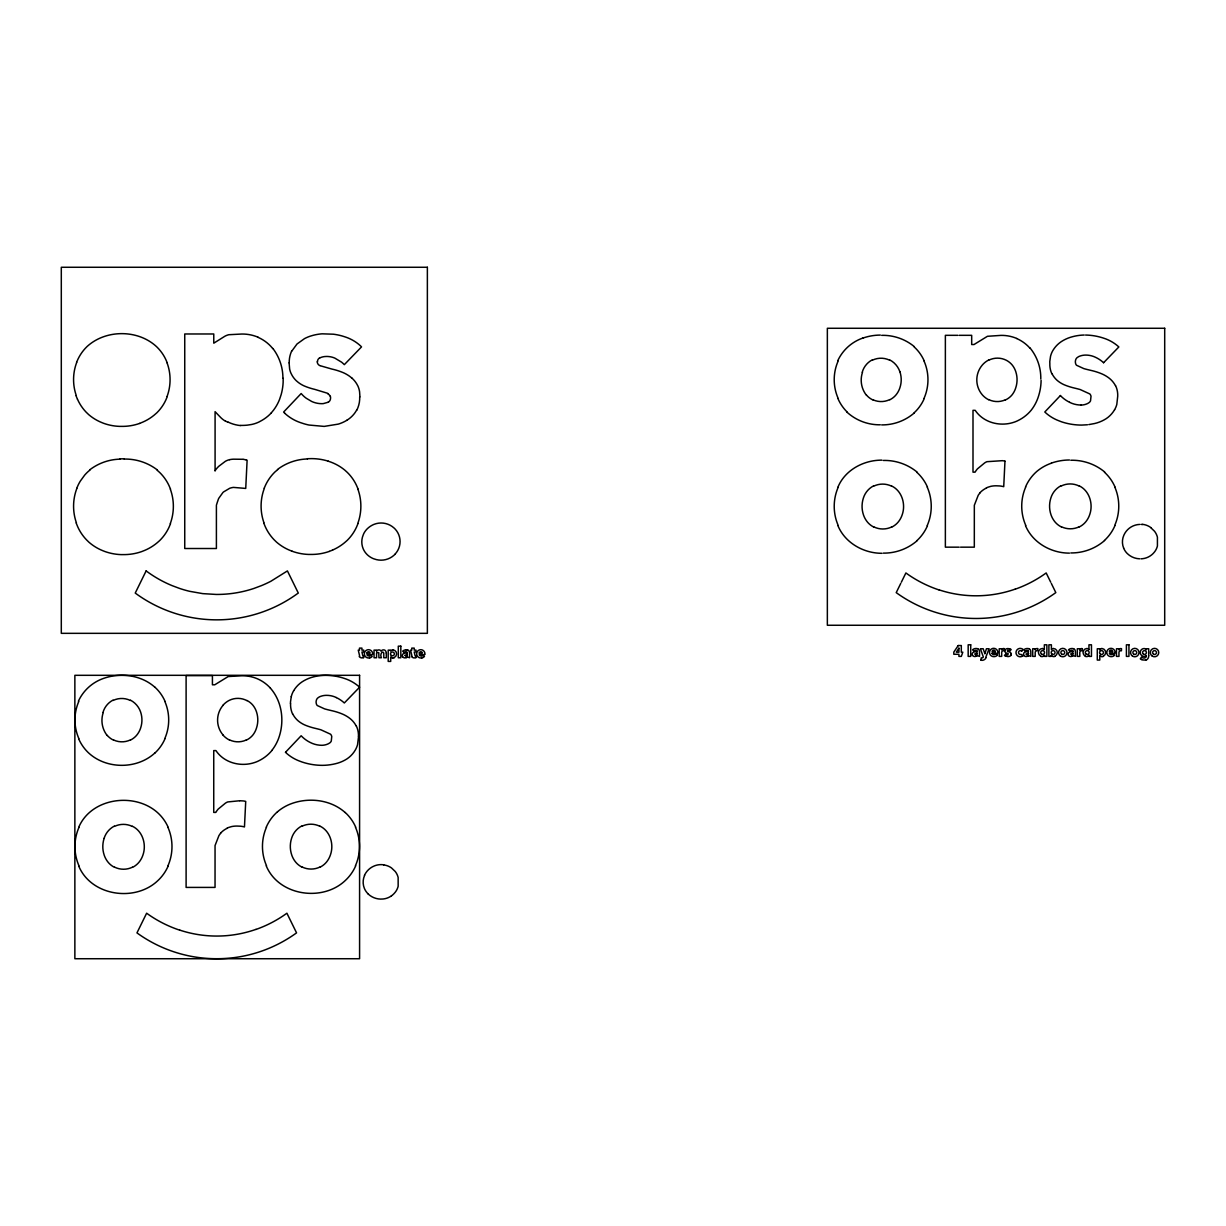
<?xml version="1.0" encoding="UTF-8"?>
<svg xmlns="http://www.w3.org/2000/svg" width="1226" height="1226" viewBox="0 0 1226 1226"><rect width="100%" height="100%" fill="white"/><g stroke="black" fill="none" stroke-linecap="round" stroke-linejoin="round"><path stroke-width="1.5" d="M289.106 362.881L289.642 369.011A21.118 21.118 0 0 0 290.96 373.21L292.064 375.325A24.152 24.152 0 0 0 296.355 380.796L298.316 382.435A29.148 29.148 0 0 0 304.217 385.945L306.331 386.803A66.848 66.848 0 0 0 314.776 389.378L327.265 393.178A8.735 8.735 0 0 1 328.124 393.638M358.559 736.458L357.548 744.657A22.114 22.114 0 0 1 355.341 749.96A26.757 26.757 0 0 1 346.943 758.909A36.519 36.519 0 0 1 335.296 763.767A56.059 56.059 0 0 1 322.392 765.346A64.089 64.089 0 0 1 302.086 762.02L299.665 761.131A41.929 41.929 0 0 1 285.474 752.32M359.923 396.856L359.586 391.784A22.175 22.175 0 0 0 357.931 386.083L356.766 383.953A24.995 24.995 0 0 0 352 378.175M404.657 655.466L407.001 654.423M974.547 654.102L976.892 653.06M1025.871 654.102L1028.216 653.06M1070.467 654.102L1072.811 653.06M1004.968 461.191L1003.726 486.676A24.213 24.213 0 0 0 999.696 485.956L996.278 485.803A26.098 26.098 0 0 0 990.899 486.308L987.987 487.197A15.003 15.003 0 0 0 986.424 487.917M1004.247 648.6L1004.14 650.807A2.621 2.621 0 0 0 1003.496 650.73A1.808 1.808 0 0 0 1001.673 652.462L1001.703 656.385L999.205 656.385L999.205 648.753L1001.611 648.753L1001.611 649.857A2.498 2.498 0 0 1 1002.47 648.906A2.176 2.176 0 0 1 1004.002 648.569M1037.763 648.6L1037.656 650.807A2.621 2.621 0 0 0 1037.012 650.73A1.808 1.808 0 0 0 1035.188 652.462L1035.219 656.385L1032.706 656.385L1032.706 648.753L1035.127 648.753L1035.127 649.857A2.498 2.498 0 0 1 1035.985 648.906A2.176 2.176 0 0 1 1037.518 648.569M1082.359 648.6L1082.252 650.807A2.621 2.621 0 0 0 1081.608 650.73A1.808 1.808 0 0 0 1079.784 652.462L1079.815 656.385L1077.302 656.385L1077.302 648.753L1079.723 648.753L1079.723 649.857M1121.529 648.6L1121.422 650.807A2.621 2.621 0 0 0 1120.779 650.73A1.808 1.808 0 0 0 1118.955 652.462L1118.986 656.385L1116.472 656.385L1116.472 648.753L1118.894 648.753L1118.894 649.857A2.498 2.498 0 0 1 1119.752 648.906A2.176 2.176 0 0 1 1120.993 648.554M980.953 659.894L981.229 657.78A2.667 2.667 0 0 0 982.041 657.918L982.884 657.657A2.253 2.253 0 0 0 983.313 656.891L980.386 648.753L983.175 648.753L984.876 653.657M1011.006 654.531L1011.021 654.377A3.142 3.142 0 0 0 1011.036 653.887M216.45 505.035L217.431 501.955M291.267 696.613L290.516 701.808A33.976 33.976 0 0 0 290.455 703.678M984.922 653.657L986.44 648.753L989.106 648.753L985.689 657.534M217.554 501.603L218.121 499.932A11.141 11.141 0 0 1 218.749 498.338L222.902 492.53A16.275 16.275 0 0 1 223.607 491.902L229.722 488.27A18.88 18.88 0 0 1 233.43 487.396L245.736 488.423L247.116 460.24L246.15 459.919M167.303 396.519L165.847 399.983A43.753 43.753 0 0 1 156.943 412.702L155.84 413.683A47.737 47.737 0 0 1 142.706 422.142L139.519 423.43M170.506 523.732L169.004 527.318A45.255 45.255 0 0 1 159.778 540.467L158.644 541.494A49.362 49.362 0 0 1 145.051 550.244L141.772 551.562A53.883 53.883 0 0 1 125.282 554.596L121.022 554.612A54.082 54.082 0 0 1 104.884 551.516L102.632 550.627A48.473 48.473 0 0 1 89.023 542.29L86.586 539.915A46.159 46.159 0 0 1 77.636 526.613L76.165 522.996M358.007 523.563L356.505 527.134A45.239 45.239 0 0 1 347.295 540.298L346.161 541.31A49.347 49.347 0 0 1 332.568 550.06M76.594 362.298L77.989 359.126A43.554 43.554 0 0 1 87.107 346.498C105.972 329.227 138.339 329.319 156.913 347.004A43.109 43.109 0 0 1 165.832 359.57L167.303 362.988M76.702 488.346L78.265 484.837A47.538 47.538 0 0 1 80.303 481.128L84.609 475.198A43.002 43.002 0 0 1 87.613 472.056L90.157 469.819M264.218 488.178L265.659 484.898A45.01 45.01 0 0 1 275.084 471.841L277.674 469.65M78.725 827.289C91.368 797.605 134.722 791.996 157.648 812.7A43.293 43.293 0 0 1 168.177 827.305M837.986 487.029C845.143 469.849 863.855 459.995 881.969 460.148M900.758 583.407L896.221 592.633A136.04 136.04 0 0 0 1055.816 592.602L1051.31 583.407M901.355 582.181L905.891 572.956A121.313 121.313 0 0 0 939.024 589.936M291.665 351.28L297.014 344L304.508 338.621A38.573 38.573 0 0 1 310.393 336.123L313.151 335.311A51.124 51.124 0 0 1 322.07 333.824L333.457 334.208A61.223 61.223 0 0 1 342.59 336.108L345.793 337.135A41.592 41.592 0 0 1 360.567 345.901L361.517 346.897L344.337 364.643L343.357 363.724A27.493 27.493 0 0 0 341.564 362.16L334.913 358.161A20.566 20.566 0 0 0 333.671 357.67L333.12 357.471A20.566 20.566 0 0 0 328.261 356.521L327.219 356.459A20.965 20.965 0 0 0 326.637 356.459L324.967 356.536A16.045 16.045 0 0 0 323.051 356.827L322.239 357.027A14.804 14.804 0 0 0 321.135 357.379L320.66 357.563A13.532 13.532 0 0 0 319.986 357.854L319.863 357.915M356.613 410.204L355.05 412.656A27.692 27.692 0 0 1 348.521 419.185L346.82 420.288M1021.58 651.221L1023.036 649.535M271.329 412.825L273.628 410.036A44.734 44.734 0 0 0 279.559 399.4L281.168 394.557A54.879 54.879 0 0 0 283.129 382.497L283.175 378.344M285.535 752.243L301.152 735.769A31.462 31.462 0 0 0 310.347 742.527A25.761 25.761 0 0 0 321.886 745.301A15.34 15.34 0 0 0 328.583 743.646L330.039 742.711A5.256 5.256 0 0 0 331.265 741.086L331.756 736.596A5.471 5.471 0 0 0 330.606 734.236L320.936 729.807A127.121 127.121 0 0 0 316.155 728.566L315.082 728.305A65.714 65.714 0 0 1 306.255 725.577A27.937 27.937 0 0 1 297.918 720.658A22.942 22.942 0 0 1 292.677 713.854M1060.429 395.523L1044.797 411.997A41.929 41.929 0 0 0 1058.942 420.809L1061.364 421.759A64.089 64.089 0 0 0 1081.654 425.085L1087.477 424.763M1103.569 362.743L1118.848 346.943A40.719 40.719 0 0 0 1103.461 338.1A59.813 59.813 0 0 0 1085.562 335.05M394.925 554.367L393.791 555.439A19.509 19.509 0 0 1 374.191 558.933L373.256 558.612A19.984 19.984 0 0 1 367.371 554.811L366.85 554.275A18.053 18.053 0 0 1 363.831 550.137L363.141 548.696A17.777 17.777 0 0 1 363.233 534.904L363.815 533.494A18.742 18.742 0 0 1 366.911 529.157L367.371 528.697A20.535 20.535 0 0 1 373.148 524.743L374.145 524.314A19.202 19.202 0 0 1 393.868 527.839L395.002 528.912A18.298 18.298 0 0 1 394.956 554.244M1007.511 650.454L1007.542 651.389A9.149 9.149 0 0 0 1008.6 651.696A5.762 5.762 0 0 1 1009.473 651.956A2.605 2.605 0 0 1 1010.852 653.06M154.859 753.009C136.684 769.683 105.666 769.438 87.92 752.274A42.987 42.987 0 0 1 78.633 738.726M391.446 895.838L392.136 895.317A19.463 19.463 0 0 0 394.098 893.539L395.232 892.237A15.8 15.8 0 0 0 398.159 886.229L398.144 877.479A15.8 15.8 0 0 0 395.232 871.487L391.446 867.885A17.149 17.149 0 0 0 383.707 864.928M328.108 402.143L328.001 402.189A14.13 14.13 0 0 1 327.526 402.419L323.403 403.584A13.042 13.042 0 0 1 322.744 403.645L321.886 403.676A24.259 24.259 0 0 1 311.741 401.5L306.27 398.266A28.029 28.029 0 0 1 302.148 394.603L301.167 393.531L283.635 412.028L284.585 412.963M332.583 550.076L329.288 551.394M229.66 459.673L229.553 459.689A14.543 14.543 0 0 0 225.293 461.359L218.918 466.186A22.574 22.574 0 0 0 215.056 470.753M1088.826 424.594L1094.557 423.537A36.519 36.519 0 0 0 1106.22 418.648A26.757 26.757 0 0 0 1114.587 409.699M1053.349 648.569L1052.981 648.631A2.452 2.452 0 0 0 1052.322 648.861A3.234 3.234 0 0 0 1051.418 649.565L1051.387 644.799L1048.889 644.799L1048.889 656.385L1051.188 656.385L1051.188 655.389M369.562 657.933L369.287 657.964A5.869 5.869 0 0 1 368.505 657.979A4.153 4.153 0 0 1 364.367 653.764A4.153 4.153 0 0 1 368.643 649.688A4.153 4.153 0 0 1 372.658 654.025M421.836 657.933L421.575 657.964A5.869 5.869 0 0 1 420.794 657.979A4.153 4.153 0 0 1 416.656 653.764A4.153 4.153 0 0 1 420.932 649.688A4.153 4.153 0 0 1 424.947 654.025M119.949 458.876L124.178 458.785M307.45 458.708L311.695 458.616A57.024 57.024 0 0 1 328.277 461.175M1141.023 558.826L1142.678 558.688A17.302 17.302 0 0 0 1151.475 555.01A19.478 19.478 0 0 0 1153.36 553.278L1154.494 551.976A15.8 15.8 0 0 0 1157.421 545.984L1157.421 537.233A15.8 15.8 0 0 0 1154.494 531.226L1150.816 527.701M957.843 335.326L945.369 335.326L945.369 547.164L959.161 547.164M959.207 335.326L971.682 335.326L971.682 344.537L974.011 344.537L987.451 336.292L1001.014 335.388A38.604 38.604 0 0 1 1016.737 338.453M960.525 547.164L974.318 547.164L974.333 505.281L978.21 495.304A38.481 38.481 0 0 1 979.911 492.99M366.926 653.06L370.16 653.06A1.624 1.624 0 0 0 366.957 653.06M419.215 653.06L422.449 653.06A1.624 1.624 0 0 0 419.246 653.06M992.095 653.259L997.627 653.259M1114.894 653.259L1109.361 653.259A1.854 1.854 0 0 0 1112.105 654.332M372.459 654.623L366.926 654.623A1.854 1.854 0 0 0 369.67 655.68M424.748 654.623L419.215 654.623A1.854 1.854 0 0 0 421.943 655.68M239.56 800.762L227.699 801.942A12.214 12.214 0 0 0 225.323 803.229L218.197 809.099A19.371 19.371 0 0 0 215.837 812.424L213.738 812.424L213.738 750.588L215.929 750.588C224.22 763.016 240.894 767.185 254.701 762.495A28.443 28.443 0 0 0 258.563 760.917A39.416 39.416 0 0 0 271.957 750.45M239.79 800.762L242.993 800.915A13.44 13.44 0 0 1 245.721 801.421L244.464 826.937A24.213 24.213 0 0 0 240.434 826.201L237.016 826.063A26.098 26.098 0 0 0 231.622 826.569L228.726 827.443A15.003 15.003 0 0 0 227.162 828.163M1069.47 553.125C1051.249 553.187 1032.66 542.827 1025.503 525.617M881.969 553.294C863.732 553.37 845.143 542.995 837.986 525.801M240.679 425.407L242.763 425.407A53.162 53.162 0 0 0 247.391 425.131L251.545 424.487A32.52 32.52 0 0 0 259.008 421.974L262.241 420.196A39.661 39.661 0 0 0 271.344 412.855M1141.023 524.391L1142.678 524.513M242.917 459.29L233.522 459.183A24.106 24.106 0 0 0 229.66 459.643M383.707 864.805L382.849 864.713A17.762 17.762 0 0 0 374.528 865.847A18.375 18.375 0 0 0 364.474 875.318M243.346 459.336L245.706 459.781M1086.987 648.569L1087.355 648.631A2.452 2.452 0 0 1 1088.014 648.861A3.234 3.234 0 0 1 1088.918 649.565M1042.391 648.569L1042.759 648.631A2.452 2.452 0 0 1 1043.418 648.861A3.234 3.234 0 0 1 1044.322 649.565L1044.353 644.799L1046.866 644.799L1046.866 656.385L1044.552 656.385L1044.552 655.389A2.421 2.421 0 0 1 1043.632 656.201M328.261 461.206L331.005 462.156A48.366 48.366 0 0 1 344.751 470.079L347.264 472.362A44.534 44.534 0 0 1 356.49 485.358L358.007 488.898M292.125 551.225L290.424 550.566A48.642 48.642 0 0 1 276.54 542.122L274.088 539.746A46.159 46.159 0 0 1 265.153 526.429L263.682 522.828M320.308 365.746L331.848 369.057A64.917 64.917 0 0 1 341.027 371.784L343.341 372.704A35.324 35.324 0 0 1 349.701 376.351L352 378.175M228.189 422.326L225.569 421.146M257.996 337.288L260.694 338.606A38.88 38.88 0 0 1 270.839 346.345L272.739 348.567M1079.125 485.803C1089.5 490.706 1093.393 504.039 1089.761 514.46A22.666 22.666 0 0 1 1085.807 521.755A19.616 19.616 0 0 1 1079.294 526.935M891.608 485.971C901.984 490.875 905.891 504.223 902.244 514.629A22.666 22.666 0 0 1 898.29 521.939A19.616 19.616 0 0 1 891.777 527.103M319.848 826.063C330.238 830.952 334.131 844.3 330.484 854.721A22.666 22.666 0 0 1 326.545 862.016A19.616 19.616 0 0 1 320.032 867.18M132.347 826.232C142.722 831.136 146.614 844.484 142.982 854.89A22.666 22.666 0 0 1 139.028 862.185A19.616 19.616 0 0 1 132.515 867.364M997.351 655.006L995.604 653.902A2.023 2.023 0 0 1 994.93 654.469M1072.658 650.654L1073.057 651.481M1028.062 650.654L1028.461 651.481M976.739 650.654L977.137 651.481M157.219 470.278L159.748 472.546A44.565 44.565 0 0 1 168.973 485.527L170.506 489.067M154.859 687.204C141.174 674.99 120.654 672.4 103.643 678.376A43.247 43.247 0 0 0 78.387 701.195M345.165 812.532C331.02 799.888 309.764 797.207 292.171 803.382A45.898 45.898 0 0 0 277.505 811.75M270.379 688.138C281.704 700.92 284.447 719.815 279.451 735.861A43.906 43.906 0 0 1 271.881 750.389M1023.036 655.649L1021.043 654.377A1.885 1.885 0 0 1 1018.729 653.412A1.885 1.885 0 0 1 1019.235 651.021A1.885 1.885 0 0 1 1021.672 651.129M1050.713 582.181L1046.176 572.956A121.267 121.267 0 0 1 1015.266 589.17M266.241 865.878C278.7 895.823 322.315 902.183 345.165 880.636A43.983 43.983 0 0 0 355.678 865.862M78.725 866.046C91.184 895.991 134.799 902.351 157.648 880.82A43.998 43.998 0 0 0 168.161 866.031M77.422 399.201L76.073 395.814M407.247 652.845L406.94 652.079A1.67 1.67 0 0 0 406.021 651.742A2.437 2.437 0 0 0 404.841 651.971A3.326 3.326 0 0 0 403.982 652.508L402.71 651.159A4.429 4.429 0 0 1 404.289 650.194A5.379 5.379 0 0 1 406.113 649.872M415.936 657.703L415.905 655.864A2.069 2.069 0 0 1 415.17 655.971L414.219 652.002L416.012 652.002L416.012 650.117L414.219 650.117L414.219 648.11L411.752 648.11L411.752 650.117L410.541 650.117L411.767 655.22A4.199 4.199 0 0 0 411.905 656.324M363.647 657.703L363.616 655.864A2.069 2.069 0 0 1 362.881 655.971L361.931 652.002L363.724 652.002L363.724 650.117L361.931 650.117L361.931 648.11L359.463 648.11L359.463 650.117L358.253 650.117L359.479 655.22A4.199 4.199 0 0 0 359.616 656.324M317.457 361.885L317.457 361.931A4.506 4.506 0 0 1 319.741 357.793M1148.701 655.665L1148.701 648.753L1146.325 648.753L1146.325 649.734A2.421 2.421 0 0 0 1145.253 648.83A3.402 3.402 0 0 0 1144.042 648.554A3.893 3.893 0 0 0 1140.257 652.431A3.893 3.893 0 0 0 1143.889 656.4A2.881 2.881 0 0 0 1146.233 655.496L1146.111 656.784A1.931 1.931 0 0 1 1145.712 657.458L1144.594 658.01A3.862 3.862 0 0 1 1142.77 657.795A3.709 3.709 0 0 1 1141.559 657.075L1140.303 658.868A5.747 5.747 0 0 0 1141.881 659.665M1099.661 649.688L1099.661 648.753L1097.285 648.753L1097.285 660.063L1099.783 660.063L1099.783 655.542A2.835 2.835 0 0 0 1101.959 656.554M1089.148 655.389L1089.148 656.385L1091.462 656.385L1091.462 644.799L1088.949 644.799L1088.949 649.565M386.297 653.029L386.297 657.749L383.784 657.749L383.784 653.581A3.908 3.908 0 0 0 383.738 652.952C382.543 650.01 379.462 654.715 381.424 657.749L378.911 657.749L378.803 652.676L376.888 652.447A1.946 1.946 0 0 0 376.581 653.443L376.566 657.749L374.037 657.749L374.037 650.117L376.474 650.117L376.474 651.175A2.667 2.667 0 0 1 379.186 649.949L379.554 649.979A2.329 2.329 0 0 1 381.087 651.205A2.927 2.927 0 0 1 382.068 650.255A2.513 2.513 0 0 1 382.91 649.949L383.11 649.918A3.877 3.877 0 0 1 383.891 649.918L384.397 650.01A2.161 2.161 0 0 1 384.826 650.178A3.295 3.295 0 0 1 386.221 653.014M216.404 505.618L216.404 548.512L184.743 548.512L184.743 333.978L213.768 333.978L213.768 343.188L224.864 336.246A16.076 16.076 0 0 1 228.833 334.713L241.752 334.039A40.305 40.305 0 0 1 258.027 337.196M215.086 470.769L215.086 411.675L220.649 417.468A22.466 22.466 0 0 0 225.477 421.177M164.82 701.395A46.389 46.389 0 0 1 164.774 738.619M165.004 738.726A42.496 42.496 0 0 1 154.89 753.055M78.878 738.619A46.358 46.358 0 0 1 78.816 701.395M154.89 687.158A41.791 41.791 0 0 1 165.02 701.303M130.462 700.169A20.735 20.735 0 0 1 140.607 711.984A25.041 25.041 0 0 1 140.653 727.953A21.884 21.884 0 0 1 136.852 735.018A18.942 18.942 0 0 1 130.569 740.014M113.144 700.444A19.693 19.693 0 0 1 130.324 700.444M102.969 712.49A20.091 20.091 0 0 1 112.991 700.123M107.152 735.508A24.474 24.474 0 0 1 103.229 712.567M113.712 740.243A18.911 18.911 0 0 1 107.275 735.401M130.492 739.86A19.662 19.662 0 0 1 113.788 740.075M270.41 688.123A37.899 37.899 0 0 0 257.445 678.806A38.604 38.604 0 0 0 241.752 675.725L228.189 676.553L214.734 684.798L212.42 684.798L212.42 675.587L186.107 675.587L186.107 887.409L215.04 887.409L215.056 845.542L218.948 835.565A38.481 38.481 0 0 1 220.649 833.251M220.557 833.174A21.409 21.409 0 0 1 227.208 828.255M246.104 740.243A18.742 18.742 0 0 0 252.801 735.11A21.807 21.807 0 0 0 256.495 728.045A25.731 25.731 0 0 0 256.541 712A21.041 21.041 0 0 0 252.801 705.103A19.264 19.264 0 0 0 247.039 700.521M246.043 740.09A19.463 19.463 0 0 1 229.507 739.876M229.431 740.029A20.765 20.765 0 0 1 223.04 735.11M223.101 735.064A22.911 22.911 0 0 1 223.101 705.241M223.04 705.195A20.765 20.765 0 0 1 229.431 700.276A19.478 19.478 0 0 1 246.978 700.644M336.307 697.579A31.34 31.34 0 0 1 344.322 702.973L359.586 687.204A40.719 40.719 0 0 0 344.184 678.361A59.829 59.829 0 0 0 325.61 675.296A48.948 48.948 0 0 0 313.304 676.936A37.255 37.255 0 0 0 301.994 681.917A27.585 27.585 0 0 0 293.688 690.682M336.322 697.548A22.283 22.283 0 0 0 326.637 695.341A17.179 17.179 0 0 0 319.404 696.858L317.672 698.054A4.965 4.965 0 0 0 316.431 700.031L316.155 701.241A7.479 7.479 0 0 0 316.124 702.59L316.339 703.801A4.705 4.705 0 0 0 317.258 705.517L324.538 708.858A106.371 106.371 0 0 0 327.771 709.731L331.556 710.636A63.951 63.951 0 0 1 341.15 713.532A34.175 34.175 0 0 1 349.916 718.436A23.815 23.815 0 0 1 356.184 725.93M356.306 725.869A22.466 22.466 0 0 1 358.452 736.443M292.539 713.93A22.405 22.405 0 0 1 290.577 703.678M291.282 696.613A21.409 21.409 0 0 1 293.673 690.682M167.977 827.397A48.013 48.013 0 0 1 167.916 865.924M79.016 865.924A47.967 47.967 0 0 1 78.954 827.397M114.493 826.401A20.382 20.382 0 0 1 132.255 826.401M104.103 838.354A20.658 20.658 0 0 1 114.34 826.094M104.118 838.369A26.62 26.62 0 0 0 104.287 855.396A22.65 22.65 0 0 0 108.409 862.598A19.585 19.585 0 0 0 114.585 867.364M132.439 867.196A20.367 20.367 0 0 1 114.662 867.196M355.479 827.213A48.013 48.013 0 0 1 355.433 865.755M266.532 865.755A47.983 47.983 0 0 1 266.471 827.213M266.272 827.136A43.707 43.707 0 0 1 277.49 811.735M345.211 812.486A43.262 43.262 0 0 1 355.693 827.121M302.01 826.232A20.367 20.367 0 0 1 319.771 826.232M301.857 825.926A20.658 20.658 0 0 0 291.619 838.186A26.589 26.589 0 0 0 291.803 855.212A22.681 22.681 0 0 0 295.926 862.414A19.585 19.585 0 0 0 302.102 867.18M319.955 867.027A20.367 20.367 0 0 1 302.178 867.027M391.462 895.838A17.149 17.149 0 0 1 383.707 898.919L382.849 899.01A18.697 18.697 0 0 1 368.076 893.907M368.106 893.877A16.781 16.781 0 0 1 364.383 888.421A16.382 16.382 0 0 1 364.612 875.379M179.762 930.182A121.313 121.313 0 0 1 146.63 913.217L136.96 932.894A136.04 136.04 0 0 0 296.554 932.863L286.899 913.217A121.267 121.267 0 0 1 256.004 929.431M255.973 929.369A118.171 118.171 0 0 1 179.778 930.12M1061.272 485.971A20.367 20.367 0 0 1 1079.033 485.971M1061.118 485.665A20.658 20.658 0 0 0 1050.881 497.925A26.589 26.589 0 0 0 1051.065 514.966A22.681 22.681 0 0 0 1055.188 522.153A19.585 19.585 0 0 0 1061.364 526.935M1079.217 526.766A20.367 20.367 0 0 1 1061.44 526.766M873.755 486.14A20.382 20.382 0 0 1 891.532 486.14M873.602 485.848A20.658 20.658 0 0 0 863.365 498.108A26.62 26.62 0 0 0 863.548 515.135A22.65 22.65 0 0 0 867.671 522.337A19.585 19.585 0 0 0 873.862 527.103M891.7 526.95A20.367 20.367 0 0 1 873.939 526.95M1005.366 399.983A18.742 18.742 0 0 0 1012.078 394.849A21.807 21.807 0 0 0 1015.756 387.784A25.731 25.731 0 0 0 1015.802 371.739A21.041 21.041 0 0 0 1012.063 364.842A19.264 19.264 0 0 0 1006.301 360.26A19.478 19.478 0 0 0 988.769 360.183M1005.305 399.829A19.463 19.463 0 0 1 988.769 399.615M988.692 399.768A20.765 20.765 0 0 1 982.317 394.849A22.911 22.911 0 0 1 982.363 364.98A20.765 20.765 0 0 1 988.692 360.015M899.899 371.723A25.041 25.041 0 0 1 899.915 387.707A21.884 21.884 0 0 1 896.129 394.757A18.942 18.942 0 0 1 889.831 399.753M889.724 359.908A20.735 20.735 0 0 1 899.884 371.739M872.422 360.183A19.693 19.693 0 0 1 889.586 360.183M862.23 372.229A20.091 20.091 0 0 1 872.253 359.862M866.414 395.247A24.474 24.474 0 0 1 862.491 372.306M872.989 399.983A18.911 18.911 0 0 1 866.537 395.155M889.754 399.599A19.662 19.662 0 0 1 873.05 399.814M167.134 363.049A48.55 48.55 0 0 1 167.088 396.427M139.534 423.46A52.105 52.105 0 0 1 123.581 426.372L119.458 426.372A52.289 52.289 0 0 1 103.582 423.292L101.942 422.633A47.032 47.032 0 0 1 88.686 414.618L86.142 412.166A44.626 44.626 0 0 1 77.514 399.293M76.334 395.722A48.504 48.504 0 0 1 76.732 362.36M170.322 489.143A50.22 50.22 0 0 1 170.276 523.655M76.426 522.904A50.143 50.143 0 0 1 76.855 488.408M90.004 469.635A51.89 51.89 0 0 1 119.949 459.152M124.178 459.06A52.718 52.718 0 0 1 157.418 470.018M272.877 348.46A48.917 48.917 0 0 1 282.915 378.344M240.648 425.591A36.979 36.979 0 0 1 228.251 422.173M319.894 365.624A4.368 4.368 0 0 1 317.243 361.946M359.708 396.979A27.003 27.003 0 0 1 356.751 410.266M346.835 420.303A37.24 37.24 0 0 1 338.269 424.119L324.17 426.403L308.983 425.039A65.989 65.989 0 0 1 303.879 423.736L300.401 422.602A43.998 43.998 0 0 1 284.509 413.055M330.53 397.73A4.766 4.766 0 0 1 328.246 402.266M327.986 393.944A4.766 4.766 0 0 1 330.07 396.09M330.346 396.289A4.751 4.751 0 0 1 330.53 397.347M289.229 362.881A26.865 26.865 0 0 1 291.558 351.234M357.823 488.959A50.22 50.22 0 0 1 357.793 523.471M329.304 551.424A53.852 53.852 0 0 1 312.799 554.428L308.538 554.443A54.051 54.051 0 0 1 292.11 551.24M263.942 522.736A50.128 50.128 0 0 1 264.372 488.239M277.52 469.451A51.89 51.89 0 0 1 307.465 458.968M881.678 335.342A49.438 49.438 0 0 1 914.351 346.667M914.152 346.897A41.791 41.791 0 0 1 924.281 361.057M924.082 361.134A46.389 46.389 0 0 1 924.036 398.373M924.281 398.481A42.496 42.496 0 0 1 914.167 412.794M914.274 412.932A48.979 48.979 0 0 1 881.678 424.901M880.314 424.794A48.366 48.366 0 0 1 847.013 412.197M847.151 412.043A42.987 42.987 0 0 1 837.894 398.481M838.14 398.373A46.358 46.358 0 0 1 838.094 361.134M837.649 360.95A43.247 43.247 0 0 1 862.889 338.039M862.905 338.085A53.469 53.469 0 0 1 880.329 335.081M1029.84 347.724A47.615 47.615 0 0 1 1040.797 379.003M1016.706 338.545A37.899 37.899 0 0 1 1029.671 347.862M979.819 492.913A21.409 21.409 0 0 1 986.47 488.009M1004.983 461.16A13.44 13.44 0 0 0 1002.255 460.685L986.961 461.681A12.214 12.214 0 0 0 984.585 462.968L977.459 468.853A19.371 19.371 0 0 0 975.099 472.163L973 472.163L973 410.327L975.191 410.327C983.497 422.755 1000.171 426.924 1013.963 422.234A28.443 28.443 0 0 0 1017.825 420.656A39.416 39.416 0 0 0 1031.219 410.189A43.906 43.906 0 0 0 1038.683 395.646A53.837 53.837 0 0 0 1041.104 380.351M1070.834 460.256A51.155 51.155 0 0 1 1104.672 471.979M1104.473 472.225A43.262 43.262 0 0 1 1114.955 486.875M1114.756 486.952A48.013 48.013 0 0 1 1114.695 525.494M1114.955 525.602A43.983 43.983 0 0 1 1104.473 540.436M1104.58 540.559A50.68 50.68 0 0 1 1070.834 552.941M1025.794 525.494A47.983 47.983 0 0 1 1025.733 486.967M1025.549 486.875A43.707 43.707 0 0 1 1036.752 471.474A45.898 45.898 0 0 1 1051.448 463.167M1051.418 463.091A55.339 55.339 0 0 1 1069.47 459.995M1142.632 524.345A17.302 17.302 0 0 1 1150.816 527.548M1139.659 558.811A18.513 18.513 0 0 1 1127.368 553.631A16.781 16.781 0 0 1 1123.644 548.16M1123.66 548.145A16.382 16.382 0 0 1 1123.89 535.134A18.038 18.038 0 0 1 1139.659 524.421M1103.584 362.712A31.34 31.34 0 0 0 1095.569 357.333A22.283 22.283 0 0 0 1085.899 355.08A17.179 17.179 0 0 0 1078.665 356.597L1076.934 357.793A4.965 4.965 0 0 0 1075.692 359.77L1075.417 360.996A7.479 7.479 0 0 0 1075.386 362.329L1075.6 363.54A4.705 4.705 0 0 0 1076.52 365.256L1083.799 368.597A106.371 106.371 0 0 0 1087.033 369.47L1090.818 370.375A63.951 63.951 0 0 1 1100.412 373.286A34.175 34.175 0 0 1 1109.178 378.175A23.815 23.815 0 0 1 1115.461 385.669M1115.583 385.608A22.466 22.466 0 0 1 1117.714 396.197L1116.809 404.396A22.114 22.114 0 0 1 1114.618 409.699M1069.608 402.281A31.462 31.462 0 0 1 1060.383 395.554M1081.148 405.04A25.761 25.761 0 0 1 1069.593 402.327M1081.148 405.07A15.34 15.34 0 0 0 1087.845 403.4L1089.301 402.45A5.256 5.256 0 0 0 1090.527 400.825L1091.017 396.335A5.471 5.471 0 0 0 1089.883 393.975L1080.198 389.546A127.121 127.121 0 0 0 1075.417 388.305L1074.344 388.044A65.714 65.714 0 0 1 1065.517 385.316A27.937 27.937 0 0 1 1057.18 380.397A22.942 22.942 0 0 1 1051.954 373.593M1051.801 373.669A22.405 22.405 0 0 1 1049.839 363.417A33.976 33.976 0 0 1 1049.778 361.547L1050.529 356.352A21.409 21.409 0 0 1 1052.935 350.421A27.585 27.585 0 0 1 1061.256 341.656A37.255 37.255 0 0 1 1072.566 336.69A49.117 49.117 0 0 1 1084.198 335.035M1015.235 589.108A118.171 118.171 0 0 1 939.055 589.859M838.278 525.663A47.967 47.967 0 0 1 838.232 487.136M883.333 460.44A51.155 51.155 0 0 1 917.155 472.148M916.956 472.408A43.293 43.293 0 0 1 927.438 487.044M927.239 487.136A48.013 48.013 0 0 1 927.178 525.663M927.438 525.785A43.998 43.998 0 0 1 916.956 540.605M917.079 540.743A50.68 50.68 0 0 1 883.318 553.125M363.555 657.519A3.448 3.448 0 0 1 359.264 656.615M369.762 655.833A2.023 2.023 0 0 0 370.436 655.266L372.183 656.37A3.831 3.831 0 0 1 369.547 657.902M392.856 649.857A3.985 3.985 0 0 1 394.297 657.458M394.42 657.703A3.479 3.479 0 0 1 392.872 657.933M392.872 657.902A2.835 2.835 0 0 1 390.711 656.921L390.711 661.412L388.198 661.412L388.198 650.117L390.588 650.117L390.588 651.052A3.142 3.142 0 0 1 391.6 650.255A2.896 2.896 0 0 1 392.856 649.918M407.43 654.684A1.64 1.64 0 0 1 405.745 656.324M406.113 649.887A5.195 5.195 0 0 1 407.752 650.087M407.783 650.041A2.82 2.82 0 0 1 409.438 652.094A7.586 7.586 0 0 1 409.607 653.902L409.622 657.749L407.323 656.937A1.854 1.854 0 0 1 406.542 657.596M406.465 657.473A3.019 3.019 0 0 1 402.542 656.722M402.603 656.676A2.084 2.084 0 0 1 402.373 655.864A3.096 3.096 0 0 1 402.358 655.328L402.465 654.791A1.686 1.686 0 0 1 402.802 654.209A3.004 3.004 0 0 1 403.967 653.427A6.207 6.207 0 0 1 405.545 653.06A16.26 16.26 0 0 1 407.247 652.968M415.844 657.519A3.448 3.448 0 0 1 411.553 656.615M422.05 655.833A2.023 2.023 0 0 0 422.725 655.266L424.472 656.37A3.831 3.831 0 0 1 421.836 657.902M977.321 653.32A1.64 1.64 0 0 1 975.635 654.975M977.643 648.738A5.195 5.195 0 0 0 976.003 648.523A5.379 5.379 0 0 0 974.18 648.83A4.429 4.429 0 0 0 972.601 649.795L973.873 651.159A3.326 3.326 0 0 1 974.731 650.608A2.437 2.437 0 0 1 975.896 650.378A1.67 1.67 0 0 1 976.739 650.638M977.674 648.677A2.82 2.82 0 0 1 979.313 650.745A7.586 7.586 0 0 1 979.497 652.538L979.513 656.385L977.214 655.573A1.854 1.854 0 0 1 976.432 656.232M976.356 656.109A3.019 3.019 0 0 1 972.433 655.358M972.494 655.312A2.084 2.084 0 0 1 972.264 654.5A3.096 3.096 0 0 1 972.249 653.979L972.341 653.427A1.686 1.686 0 0 1 972.693 652.845A3.004 3.004 0 0 1 973.858 652.079A6.207 6.207 0 0 1 975.436 651.711A16.26 16.26 0 0 1 977.137 651.604M986.087 657.718A4.567 4.567 0 0 1 980.877 660.216M997.826 652.676A4.153 4.153 0 0 0 993.811 648.324A4.153 4.153 0 0 0 989.52 652.401A4.153 4.153 0 0 0 993.673 656.63A5.869 5.869 0 0 0 994.439 656.6L994.715 656.569A3.831 3.831 0 0 0 997.382 655.036M994.822 654.332A1.854 1.854 0 0 1 992.003 653.289M1009.749 648.784A3.663 3.663 0 0 1 1011.143 649.581L1009.749 651.006A2.82 2.82 0 0 0 1009.029 650.516A1.793 1.793 0 0 0 1007.496 650.439M1005.029 649.734A3.908 3.908 0 0 1 1009.626 649.014M1004.922 650.745A2.084 2.084 0 0 1 1005.182 649.903M1004.814 650.454A2.299 2.299 0 0 0 1006.331 653.044A5.946 5.946 0 0 0 1007.113 653.289A8.092 8.092 0 0 1 1008.17 653.596L1007.879 654.822A2.314 2.314 0 0 1 1006.684 654.577A2.835 2.835 0 0 1 1005.856 653.964L1004.446 655.45A3.893 3.893 0 0 0 1005.948 656.324M1010.944 655.45A4.138 4.138 0 0 1 1006.102 656.048M1010.822 653.305A2.1 2.1 0 0 1 1010.745 655.251M1023.051 655.665A4.199 4.199 0 0 1 1017.182 655.512A4.199 4.199 0 0 1 1017.197 649.642A4.199 4.199 0 0 1 1023.066 649.504M1028.645 653.32A1.64 1.64 0 0 1 1026.959 654.975M1028.966 648.738A5.195 5.195 0 0 0 1027.327 648.523A5.379 5.379 0 0 0 1025.503 648.83A4.429 4.429 0 0 0 1023.925 649.795L1025.197 651.159A3.326 3.326 0 0 1 1026.055 650.608A2.437 2.437 0 0 1 1027.219 650.378A1.67 1.67 0 0 1 1028.062 650.638M1028.982 648.677A2.82 2.82 0 0 1 1030.637 650.745A7.586 7.586 0 0 1 1030.821 652.538L1030.836 656.385L1028.537 655.573A1.854 1.854 0 0 1 1027.756 656.232M1027.679 656.109A3.019 3.019 0 0 1 1023.756 655.358M1023.817 655.312A2.084 2.084 0 0 1 1023.572 654.5A3.096 3.096 0 0 1 1023.572 653.979L1023.664 653.427A1.686 1.686 0 0 1 1024.001 652.845A3.004 3.004 0 0 1 1025.181 652.079A6.207 6.207 0 0 1 1026.76 651.711A16.26 16.26 0 0 1 1028.461 651.604M1040.767 656.109A3.985 3.985 0 0 1 1042.391 648.493M1043.617 656.186A3.448 3.448 0 0 1 1040.659 656.324M1053.349 648.493A3.985 3.985 0 0 1 1054.973 656.109M1055.08 656.324A3.448 3.448 0 0 1 1052.123 656.186M1052.107 656.201A2.421 2.421 0 0 1 1051.218 655.389M1073.24 653.32A1.64 1.64 0 0 1 1071.555 654.975M1073.562 648.738A5.195 5.195 0 0 0 1071.922 648.523A5.379 5.379 0 0 0 1070.099 648.83A4.429 4.429 0 0 0 1068.52 649.795L1069.792 651.159A3.326 3.326 0 0 1 1070.65 650.608A2.437 2.437 0 0 1 1071.815 650.378A1.67 1.67 0 0 1 1072.658 650.638M1073.593 648.677A2.82 2.82 0 0 1 1075.233 650.745A7.586 7.586 0 0 1 1075.417 652.538L1075.432 656.385L1073.133 655.573A1.854 1.854 0 0 1 1072.352 656.232M1072.275 656.109A3.019 3.019 0 0 1 1068.352 655.358A2.084 2.084 0 0 1 1068.183 654.5A3.096 3.096 0 0 1 1068.168 653.979L1068.26 653.427A1.686 1.686 0 0 1 1068.612 652.845A3.004 3.004 0 0 1 1069.777 652.079A6.207 6.207 0 0 1 1071.355 651.711A16.26 16.26 0 0 1 1073.057 651.604M1081.822 648.554A2.176 2.176 0 0 0 1080.581 648.906A2.498 2.498 0 0 0 1079.754 649.857M1085.362 656.109A3.985 3.985 0 0 1 1086.987 648.493M1088.213 656.186A3.448 3.448 0 0 1 1085.255 656.324M1089.117 655.389A2.421 2.421 0 0 1 1088.228 656.201M1101.944 648.508A3.985 3.985 0 0 1 1103.385 656.094M1103.492 656.354A3.479 3.479 0 0 1 1101.959 656.584M1099.707 649.688A3.142 3.142 0 0 1 1100.687 648.891A2.896 2.896 0 0 1 1101.944 648.554M1115.093 652.676A4.153 4.153 0 0 0 1111.093 648.324A4.153 4.153 0 0 0 1106.802 652.401A4.153 4.153 0 0 0 1110.94 656.63A5.869 5.869 0 0 0 1111.721 656.6L1111.997 656.569A3.831 3.831 0 0 0 1114.649 655.036L1112.871 653.902A2.023 2.023 0 0 1 1112.197 654.469M1148.639 655.68A4.245 4.245 0 0 1 1146.172 660.032M1146.08 659.833A6.743 6.743 0 0 1 1141.912 659.603M146.124 570.918L135.243 593.062L136.163 593.736A137.389 137.389 0 0 0 297.351 593.706L298.301 593.062L287.42 570.918L270.869 581.262A118.661 118.661 0 0 1 261.475 585.614L253.889 588.449A116.899 116.899 0 0 1 216.174 594.441L202.75 593.629L189.647 591.315A115.673 115.673 0 0 1 179.64 588.449L172.054 585.614A119.872 119.872 0 0 1 147.427 571.852L146.124 570.918M958.885 648.171L956.311 652.186L958.931 652.186L958.931 648.171M958.226 645.535L953.813 652.109L953.813 654.27L958.916 654.27L958.916 656.385L961.322 656.385L962.808 652.186L961.307 652.186L961.307 645.535L958.226 645.535M427.368 267.268L61.3 267.268L61.3 633.336L427.368 633.336L427.368 267.268M1164.7 328.277L827.351 328.277L827.351 625.26L1164.7 625.26L1164.7 328.277M970.716 644.799L968.172 644.799L968.172 656.385L970.716 656.385L970.716 644.799M1128.947 644.799L1126.403 644.799L1126.403 656.385L1128.947 656.385L1128.947 644.799M400.825 646.163L398.297 646.163L398.297 657.749L400.825 657.749L400.825 646.163M995.328 651.696L992.095 651.696A1.624 1.624 0 0 1 995.343 651.696M1112.595 651.696L1109.361 651.696A1.624 1.624 0 0 1 1112.626 651.696M359.586 675.311L74.863 675.311L74.863 958.732L359.586 958.732L359.586 675.311M391.401 655.542A1.931 1.931 0 0 0 394.358 653.994A1.931 1.931 0 0 0 391.538 652.201A1.931 1.931 0 0 0 391.401 655.542M1041.656 654.224A1.931 1.931 0 0 0 1044.567 652.554A1.931 1.931 0 0 0 1041.671 650.883A1.931 1.931 0 0 0 1041.656 654.224M1052.077 654.178A1.931 1.931 0 0 0 1055.034 652.63A1.931 1.931 0 0 0 1052.215 650.837A1.931 1.931 0 0 0 1052.077 654.178M1060.521 656.109A4.214 4.214 0 0 0 1067.003 652.768A4.214 4.214 0 0 0 1060.873 648.815A4.214 4.214 0 0 0 1060.521 656.109M1061.762 654.178A1.931 1.931 0 0 0 1064.735 652.646A1.931 1.931 0 0 0 1061.915 650.837A1.931 1.931 0 0 0 1061.762 654.178M1086.251 654.224A1.931 1.931 0 0 0 1089.163 652.554A1.931 1.931 0 0 0 1086.267 650.883A1.931 1.931 0 0 0 1086.251 654.224M1100.473 654.178A1.931 1.931 0 0 0 1103.446 652.63A1.931 1.931 0 0 0 1100.626 650.837A1.931 1.931 0 0 0 1100.473 654.178M1132.502 656.109A4.214 4.214 0 0 0 1139 652.768A4.214 4.214 0 0 0 1132.855 648.815A4.214 4.214 0 0 0 1132.502 656.109M1133.759 654.178A1.931 1.931 0 0 0 1136.732 652.646A1.931 1.931 0 0 0 1133.912 650.837A1.931 1.931 0 0 0 1133.759 654.178M1143.444 654.132A1.916 1.916 0 0 0 1146.402 652.63A1.916 1.916 0 0 0 1143.628 650.822A1.916 1.916 0 0 0 1143.444 654.132M1152.271 656.109A4.214 4.214 0 0 0 1158.754 652.768A4.214 4.214 0 0 0 1152.624 648.815A4.214 4.214 0 0 0 1152.271 656.109M1153.513 654.178A1.931 1.931 0 0 0 1156.486 652.646A1.931 1.931 0 0 0 1153.666 650.837A1.931 1.931 0 0 0 1153.513 654.178"/></g></svg>
